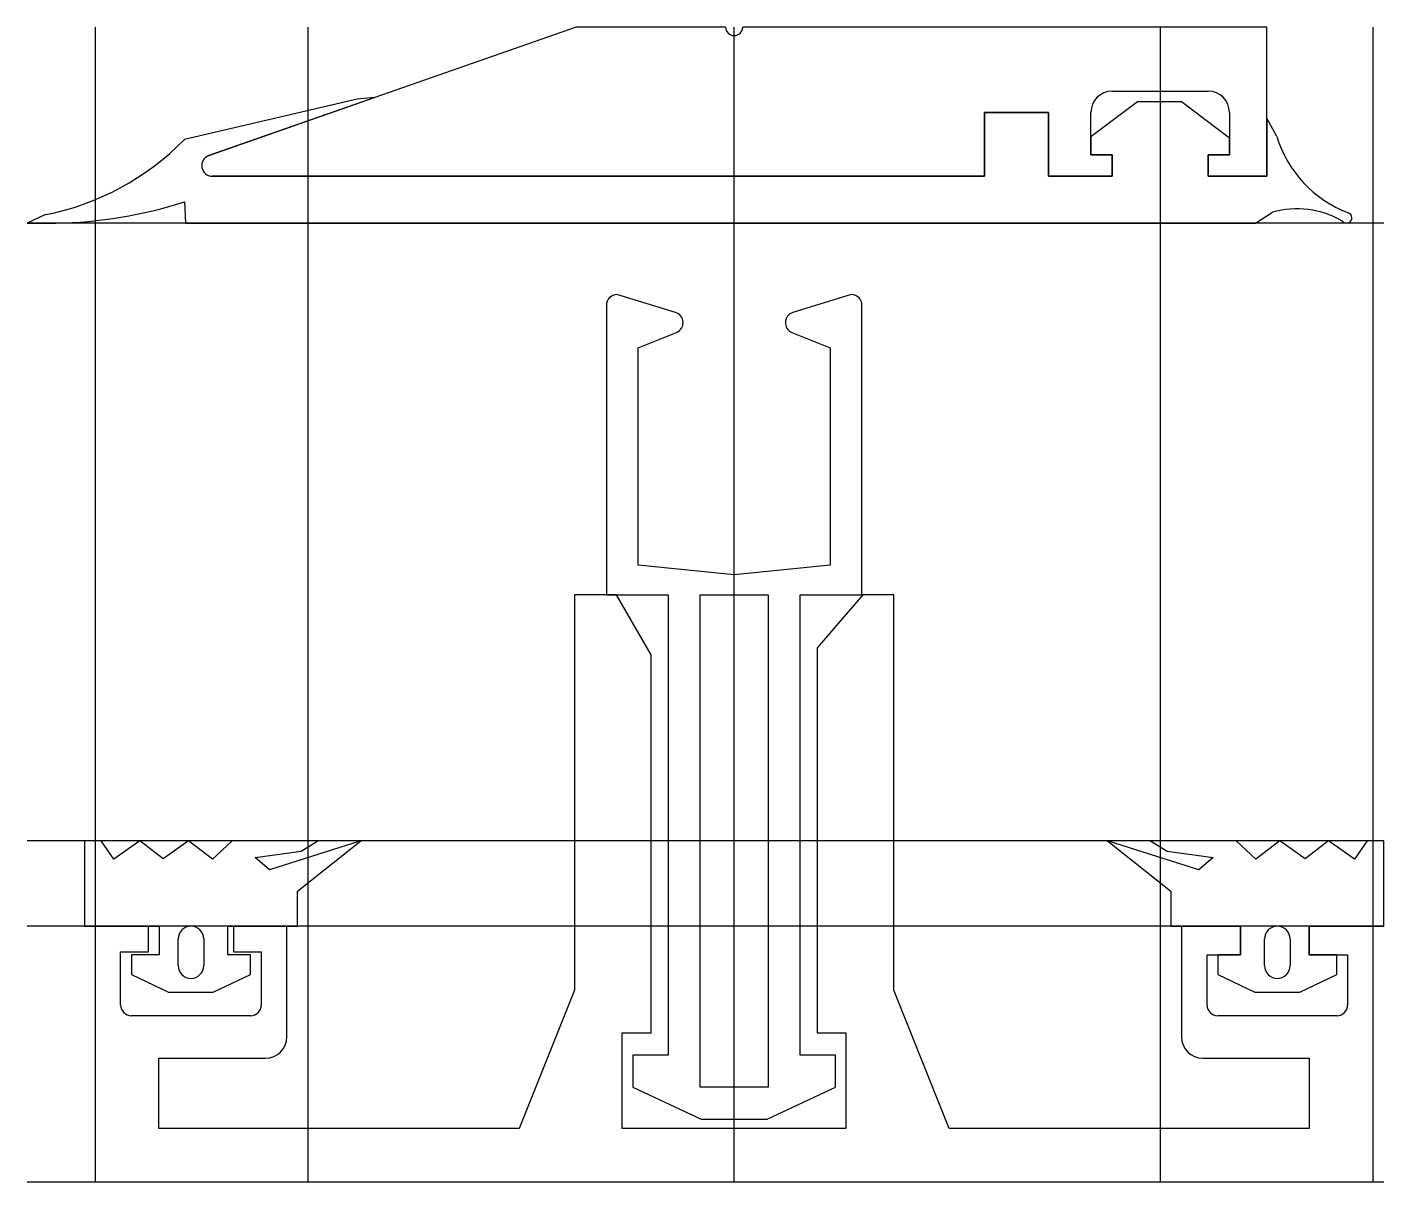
# Model space of a CAD drawing. Extents: x -33.2 to 30.5, y 0 to 54.2.
import ezdxf

# ---------------------------------------------------------------- set-up
doc = ezdxf.new("R2010")
doc.units = 0
doc.layers.get('0').update_dxf_attribs({"linetype": 'CONTINUOUS'})

msp = doc.modelspace()

# ---------------------------------------------------------------- linework, layer by layer
at = {"linetype": 'CONTINUOUS'}
for p, q in [((-30, 54.2), (-30, 0)), ((-7.41, 54.2), (-24.66, 48.17)), ((-20, 0), (-20, 54.2)), ((-0.4, 54.2), (-7.41, 54.2)), ((0, 0), (0, 54.2)), ((25, 54.2), (0.4, 54.2)), ((20, 54.2), (20, 0)), ((25, 47.2), (25, 54.2)), ((30, 0), (30, 54.2)), ((17.75, 51.2), (22.25, 51.2)), ((-17.7, 50.82), (-25.8, 48.93)), ((-24.66, 48.17), (-16.88, 50.89)), ((-16.88, 50.89), (-17.7, 50.82)), ((18.94, 50.7), (16.75, 49.05)), ((21, 50.7), (18.94, 50.7)), ((23.25, 48.99), (21, 50.7)), ((11.75, 47.2), (11.75, 50.2)), ((11.75, 50.2), (14.75, 50.2)), ((14.75, 50.2), (11.75, 50.2)), ((11.75, 50.2), (11.75, 47.2)), ((14.75, 50.2), (14.75, 47.2)), ((14.75, 47.2), (14.75, 50.2)), ((16.75, 48.2), (16.75, 50.2)), ((23.25, 50.2), (23.25, 48.2)), ((25.47, 49.07), (25, 49.92)), ((25, 49.92), (25, 47.2)), ((16.75, 49.05), (16.75, 48.2)), ((23.25, 48.2), (23.25, 48.99)), ((17.75, 48.2), (16.75, 48.2)), ((16.75, 48.2), (17.75, 48.2)), ((17.75, 47.2), (17.75, 48.2)), ((17.75, 48.2), (17.75, 47.2)), ((23.25, 48.2), (22.25, 48.2)), ((22.25, 48.2), (22.25, 47.2)), ((22.25, 47.2), (22.25, 48.2)), ((22.25, 48.2), (23.25, 48.2)), ((-24.5, 47.2), (11.75, 47.2)), ((11.75, 47.2), (-24.5, 47.2)), ((14.75, 47.2), (17.75, 47.2)), ((17.75, 47.2), (14.75, 47.2)), ((22.25, 47.2), (25, 47.2)), ((25, 47.2), (22.25, 47.2)), ((-25.8, 46), (-25.75, 45)), ((-32.33, 45.4), (-33.19, 45)), ((24.48, 45), (25.27, 45.51)), ((30.5, 45), (-33.19, 45)), ((-33.19, 45), (-31.85, 45)), ((-25.75, 45), (24.48, 45)), ((-2.75, 40.81), (-5.5, 41.65)), ((5.5, 41.65), (2.76, 40.81)), ((-6, 41.15), (-6, 27.56)), ((6, 27.56), (6, 41.15)), ((-4.5, 39.15), (-2.71, 39.87)), ((2.71, 39.87), (4.5, 39.15)), ((-4.5, 28.95), (-4.5, 39.15)), ((4.5, 39.15), (4.5, 28.95)), ((0, 28.5), (-4.5, 28.95)), ((4.5, 28.95), (0, 28.5)), ((-5.53, 27.56), (-7.5, 27.56)), ((-7.5, 27.56), (-7.5, 9)), ((-6, 27.56), (-3.1, 27.56)), ((-3.9, 24.73), (-5.53, 27.56)), ((-3.1, 27.56), (-3.1, 5.95)), ((-1.6, 27.56), (1.6, 27.56)), ((-1.6, 4.45), (-1.6, 27.56)), ((1.6, 27.56), (1.6, 4.45)), ((3.1, 5.95), (3.1, 27.56)), ((3.1, 27.56), (6, 27.56)), ((6.04, 27.56), (3.9, 25.06)), ((7.5, 27.56), (6.04, 27.56)), ((7.5, 9), (7.5, 27.56)), ((3.9, 25.06), (3.9, 7)), ((-3.9, 7), (-3.9, 24.73)), ((30.5, 16), (-33.19, 16)), ((-29.72, 16), (-30.5, 16)), ((-30.5, 16), (-30.5, 12)), ((-29.12, 15.15), (-29.72, 16)), ((-27.9, 16), (-29.12, 15.15)), ((-26.8, 15.17), (-27.9, 16)), ((-25.62, 16), (-26.8, 15.17)), ((-24.49, 15.15), (-25.62, 16)), ((-23.57, 16), (-24.49, 15.15)), ((-19.55, 16), (-23.57, 16)), ((-17.53, 16), (-21.82, 14.65)), ((-20.5, 13.64), (-17.53, 16)), ((-20.32, 15.52), (-19.55, 16)), ((21.82, 14.65), (17.53, 16)), ((17.53, 16), (20.5, 13.64)), ((23.57, 16), (19.55, 16)), ((19.55, 16), (20.32, 15.52)), ((24.49, 15.15), (23.57, 16)), ((25.62, 16), (24.49, 15.15)), ((26.8, 15.17), (25.62, 16)), ((27.9, 16), (26.8, 15.17)), ((29.12, 15.15), (27.9, 16)), ((29.72, 16), (29.12, 15.15)), ((30.5, 16), (29.72, 16)), ((30.5, 12), (30.5, 16)), ((-22.48, 15.22), (-20.32, 15.52)), ((20.32, 15.52), (22.48, 15.22)), ((-21.82, 14.65), (-22.48, 15.22)), ((22.48, 15.22), (21.82, 14.65)), ((-20.5, 12), (-20.5, 13.64)), ((20.5, 13.64), (20.5, 12)), ((30.5, 12), (-33.19, 12)), ((-30.5, 12), (-26.99, 12)), ((-27.5, 12), (-30, 12)), ((-30, 12), (-30, 0)), ((-27.5, 10.8), (-27.5, 12)), ((-26.99, 12), (-26.99, 10.66)), ((-23.77, 10.66), (-23.77, 12)), ((-23.77, 12), (-20.5, 12)), ((-21, 12), (-23.5, 12)), ((-23.5, 12), (-23.5, 10.8)), ((-21, 6.8), (-21, 12)), ((20.5, 12), (23.77, 12)), ((23.77, 12), (21, 12)), ((21, 12), (21, 6.8)), ((23.77, 10.66), (23.77, 12)), ((23.77, 12), (23.77, 10.66)), ((30, 12), (26.99, 12)), ((26.99, 12), (26.99, 10.66)), ((26.99, 10.66), (26.99, 12)), ((26.99, 12), (30.5, 12)), ((30, 0), (30, 12)), ((-26.1, 10.15), (-26.1, 11.4)), ((-24.9, 11.4), (-24.9, 10.15)), ((24.9, 10.15), (24.9, 11.4)), ((26.1, 11.4), (26.1, 10.15)), ((-28.8, 8.3), (-28.8, 10.8)), ((-28.8, 10.8), (-27.5, 10.8)), ((-26.99, 10.66), (-28.29, 10.66)), ((-28.29, 10.66), (-28.29, 9.73)), ((-22.7, 10.66), (-23.77, 10.66)), ((-23.5, 10.8), (-22.2, 10.8)), ((-22.7, 9.73), (-22.7, 10.66)), ((-22.2, 10.8), (-22.2, 8.3)), ((22.2, 8.3), (22.2, 10.66)), ((22.2, 10.66), (23.77, 10.66)), ((23.77, 10.66), (22.7, 10.66)), ((22.7, 10.66), (22.7, 9.73)), ((26.99, 10.66), (28.8, 10.66)), ((28.29, 10.66), (26.99, 10.66)), ((28.29, 9.73), (28.29, 10.66)), ((28.8, 10.66), (28.8, 8.3)), ((-28.29, 9.73), (-26.55, 8.9)), ((-24.45, 8.9), (-22.7, 9.73)), ((22.7, 9.73), (24.45, 8.9)), ((26.55, 8.9), (28.29, 9.73)), ((-7.5, 9), (-10.1, 2.5)), ((10.1, 2.5), (7.5, 9)), ((-26.55, 8.9), (-25.5, 8.9)), ((-25.5, 8.9), (-24.45, 8.9)), ((24.45, 8.9), (25.5, 8.9)), ((25.5, 8.9), (26.55, 8.9)), ((-22.7, 7.8), (-28.3, 7.8)), ((28.3, 7.8), (22.7, 7.8)), ((-5.25, 2.5), (-5.25, 7)), ((-5.25, 7), (-3.9, 7)), ((3.9, 7), (5.25, 7)), ((5.25, 7), (5.25, 2.5)), ((-27, 2.5), (-27, 5.8)), ((-27, 5.8), (-22, 5.8)), ((-3.1, 5.95), (-4.75, 5.95)), ((-4.75, 5.95), (-4.75, 4.45)), ((4.75, 5.95), (3.1, 5.95)), ((4.75, 4.45), (4.75, 5.95)), ((22, 5.8), (26.99, 5.8)), ((26.99, 5.8), (26.99, 2.5)), ((-4.75, 4.45), (-1.55, 2.95)), ((1.6, 4.45), (-1.6, 4.45)), ((1.55, 2.95), (4.75, 4.45)), ((-1.55, 2.95), (1.55, 2.95)), ((-10.1, 2.5), (-27, 2.5)), ((5.25, 2.5), (-5.25, 2.5)), ((26.99, 2.5), (10.1, 2.5)), ((-33.19, 0), (30.5, 0)), ((-30, 0), (30, 0))]:
    msp.add_line(p, q, dxfattribs=at)
for centre, radius, start, end in [((0, 54.2), 0.4, 180, 0), ((17.75, 50.2), 1, 90, 180), ((22.25, 50.2), 1, 0, 90), ((30.821, 50.72), 5.6, 197.13785, 249.06036), ((-34.769, 57.709), 12.55, 281.01899, 315.61372), ((-24.49, 47.7), 0.5, 109.91281, 268.82021), ((-24.49, 47.7), 0.5, 109.91281, 268.82021), ((-32.243, 66.176), 21.18, 271.06206, 287.70897), ((26.418, 41.366), 4.3, 60.27076, 105.47921), ((28.75, 45.25), 0.25, 216.8699, 73.7398), ((-5.5, 41.15), 0.5, 90, 180), ((5.5, 41.15), 0.5, 0, 90), ((-2.899, 40.333), 0.5, 292.24174, 72.63156), ((2.904, 40.331), 0.5, 106.67929, 247.23115), ((-25.5, 11.4), 0.6, 90, 180), ((-25.5, 11.4), 0.6, 0, 90), ((25.5, 11.4), 0.6, 90, 180), ((25.5, 11.4), 0.6, 0, 90), ((-25.5, 10.15), 0.6, 180, 270), ((-25.5, 10.15), 0.6, 270, 360), ((25.5, 10.15), 0.6, 180, 270), ((25.5, 10.15), 0.6, 270, 360), ((-28.3, 8.3), 0.5, 180, 270), ((-22.7, 8.3), 0.5, 270, 0), ((22.7, 8.3), 0.5, 180, 270), ((28.3, 8.3), 0.5, 270, 0), ((-22, 6.8), 1, 270, 0), ((22, 6.8), 1, 180, 270)]:
    msp.add_arc(centre, radius, start, end, dxfattribs=at)

doc.saveas('drawing.dxf')
